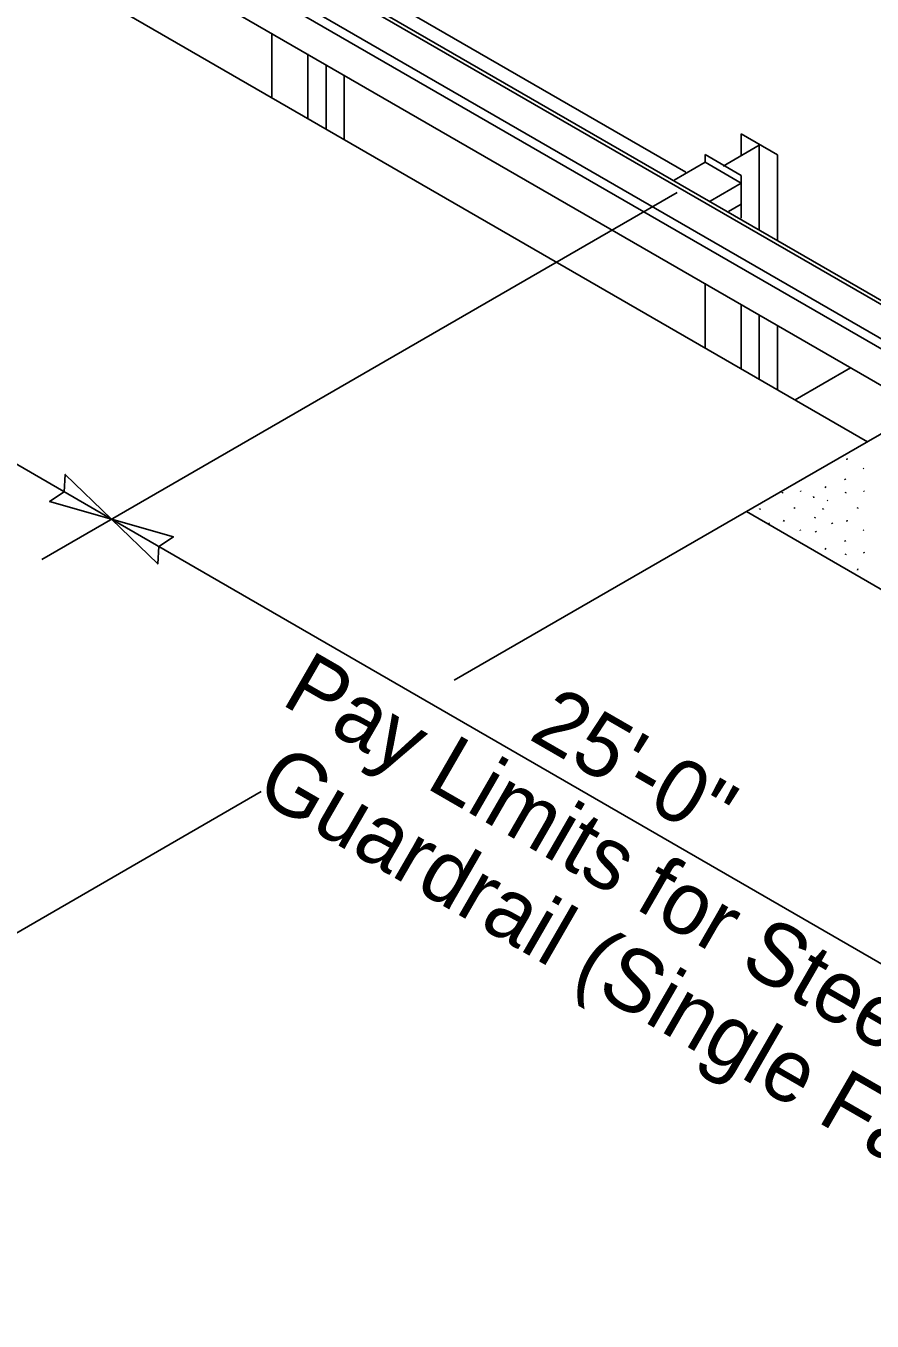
# Model space of a CAD drawing. Extents: x 1000 to 1036.3, y 1000 to 1022.
# Drawn here: x 1022.645 to 1024.543, y 1008.879 to 1011.784 of the extents above; entities that cross this region are included whole.
import ezdxf

# ---------------------------------------------------------------- set-up
doc = ezdxf.new("R2010")
doc.units = 0
for name, color, linetype in [('01-Slab', 7, 'Continuous'), ('03-Dimensions', 7, 'Continuous'), ('30-Program-Titles', 7, 'Continuous'), ('S_PL_Dimens_PR', 7, 'Continuous')]:
    doc.layers.add(name, color=color, linetype=linetype)

msp = doc.modelspace()

# ---------------------------------------------------------------- linework, layer by layer
at = {"layer": '01-Slab'}
for p, q in [((1020.9702, 1012.9086), (1024.5328, 1010.8517)), ((1024.1257, 1011.4558), (1023.2781, 1011.9453)), ((1023.197, 1011.768), (1023.197, 1011.623)), ((1023.2781, 1011.7212), (1023.2781, 1011.5762)), ((1023.3186, 1011.6978), (1023.3186, 1011.5528)), ((1023.3592, 1011.6744), (1023.3592, 1011.5294)), ((1024.3309, 1011.4954), (1024.2498, 1011.5423)), ((1024.2498, 1011.5423), (1024.2498, 1011.4933)), ((1024.2093, 1011.4699), (1024.2903, 1011.5167)), ((1024.2903, 1011.5188), (1024.2903, 1011.3277)), ((1024.2498, 1011.4487), (1024.1688, 1011.4955)), ((1024.1688, 1011.4955), (1024.1688, 1011.4783)), ((1024.3309, 1011.4954), (1024.3309, 1011.3043)), ((1024.0992, 1011.4383), (1024.1688, 1011.4783)), ((1024.1688, 1011.4783), (1024.2498, 1011.4315)), ((1024.1803, 1011.3914), (1024.2498, 1011.4315)), ((1024.2498, 1011.4487), (1024.2498, 1011.3533)), ((1024.2213, 1011.3678), (1024.2498, 1011.3842)), ((1024.1688, 1011.207), (1024.1688, 1011.0619)), ((1024.2498, 1011.1601), (1024.2498, 1011.0151)), ((1024.2903, 1011.1367), (1024.2903, 1010.9917)), ((1024.3309, 1011.1133), (1024.3309, 1010.9683)), ((1024.3704, 1010.9455), (1024.495, 1011.0174)), ((1024.3921, 1010.7706), (1024.6608, 1010.9257)), ((1023.606, 1010.3167), (1024.3921, 1010.7705)), ((1020.8978, 1008.7529), (1023.1732, 1010.0668))]:
    msp.add_line(p, q, dxfattribs=at)
at = {"layer": '03-Dimensions'}
for p, q in [((1022.8374, 1010.6778), (1015.9853, 1014.6364)), ((1027.7173, 1009.3387), (1020.9585, 1013.2402)), ((1027.7332, 1009.3387), (1020.9744, 1013.2402)), ((1027.514, 1009.3781), (1020.9746, 1013.1557)), ((1027.7008, 1009.2472), (1020.9714, 1013.1348)), ((1027.4361, 1009.3187), (1020.9554, 1013.0617)), ((1022.6808, 1010.5873), (1024.1062, 1011.4103)), ((1026.1282, 1008.7766), (1022.8374, 1010.6778)), ((1027.4013, 1008.8818), (1024.2614, 1010.695))]:
    msp.add_line(p, q, dxfattribs=at)
at = {"layer": '30-Program-Titles'}
for p, q in [((1024.4542, 1010.8063), (1024.4544, 1010.806)), ((1024.4863, 1010.8113), (1024.4876, 1010.8139)), ((1024.5233, 1010.7923), (1024.5246, 1010.7906)), ((1024.4824, 1010.7681), (1024.4836, 1010.7663)), ((1024.3416, 1010.7361), (1024.3428, 1010.7388)), ((1024.3827, 1010.7418), (1024.3838, 1010.7401)), ((1024.412, 1010.7287), (1024.4123, 1010.726)), ((1024.4384, 1010.7483), (1024.4396, 1010.7509)), ((1024.4834, 1010.7361), (1024.4846, 1010.7388)), ((1024.5245, 1010.7418), (1024.5257, 1010.7401)), ((1024.2904, 1010.7018), (1024.2916, 1010.7)), ((1024.2916, 1010.7011), (1024.2928, 1010.6993)), ((1024.3686, 1010.7018), (1024.3698, 1010.7044)), ((1024.4322, 1010.7018), (1024.4334, 1010.7)), ((1024.4334, 1010.7011), (1024.4346, 1010.6993)), ((1024.4428, 1010.7208), (1024.4439, 1010.719)), ((1024.5103, 1010.7018), (1024.5115, 1010.7044)), ((1024.3446, 1010.673), (1024.3458, 1010.6757)), ((1024.4148, 1010.6798), (1024.4159, 1010.6825)), ((1024.4863, 1010.673), (1024.4876, 1010.6757)), ((1024.3114, 1010.6696), (1024.3126, 1010.6678)), ((1024.3816, 1010.6541), (1024.3828, 1010.6523)), ((1024.4166, 1010.6508), (1024.4178, 1010.6491)), ((1024.4533, 1010.6696), (1024.4544, 1010.6678)), ((1024.5233, 1010.6541), (1024.5246, 1010.6523)), ((1024.4384, 1010.6099), (1024.4396, 1010.6126)), ((1024.4824, 1010.6298), (1024.4836, 1010.6281)), ((1024.4834, 1010.5978), (1024.4846, 1010.6005)), ((1024.5245, 1010.6036), (1024.5257, 1010.6018)), ((1024.5103, 1010.5635), (1024.5115, 1010.5662))]:
    msp.add_line(p, q, dxfattribs=at)
at = {"layer": 'S_PL_Dimens_PR'}
for points in [[(1022.8374, 1010.6778), (1022.6987, 1010.7175), (1022.7313, 1010.739), (1022.7337, 1010.7781)], [(1022.8374, 1010.6778), (1022.9761, 1010.638), (1022.9435, 1010.6165), (1022.9411, 1010.5774)]]:
    msp.add_lwpolyline(points, close=True, dxfattribs=at)

# ---------------------------------------------------------------- texts
at = {"layer": '03-Dimensions'}
for s, p in [('Pay Limits for Steel "W" Beam', (1023.2146, 1010.2646)), ('          25\'-0"', (1023.3196, 1010.4464)), (' Guardrail (Single Face "A")', (1023.1096, 1010.0827))]:
    msp.add_text(s, height=0.14, rotation=330, dxfattribs=at).set_placement(p)

doc.saveas('drawing.dxf')
